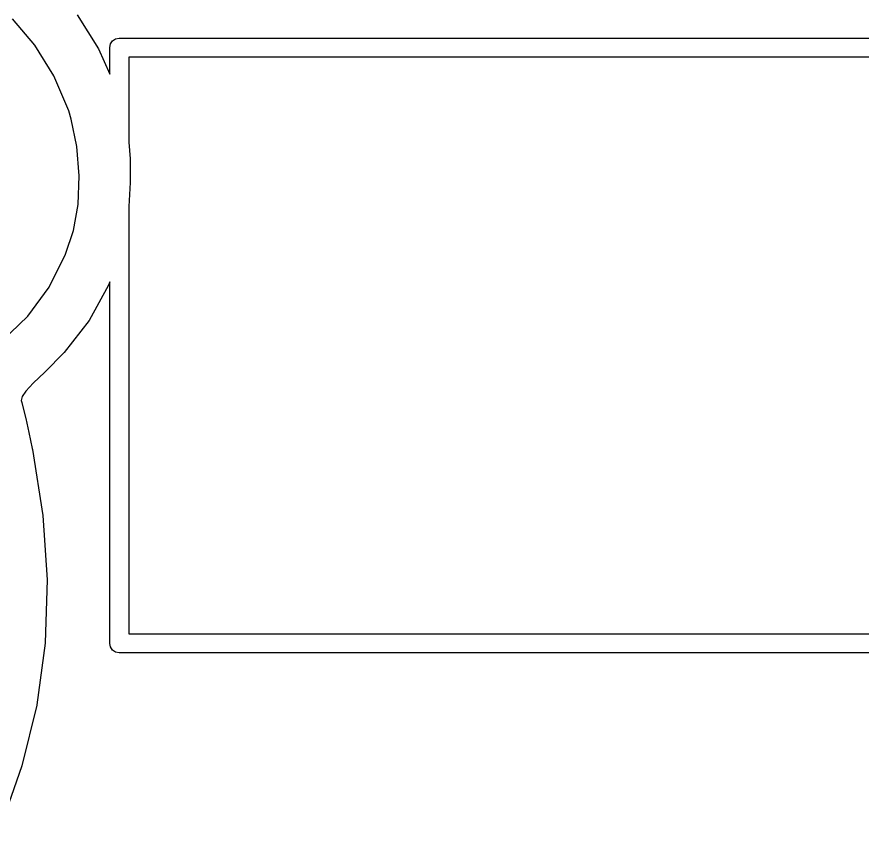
# Model space of a CAD drawing. Extents: x 1.02 to 5.28, y -6.54 to -1.64.
# Drawn here: x 2.725 to 3.596, y -3.31 to -2.476 of the extents above; entities that cross this region are included whole.
import ezdxf

# ---------------------------------------------------------------- set-up
doc = ezdxf.new("R2010")
doc.units = 0
doc.header["$MEASUREMENT"] = 0
doc.layers.add('BLACK', color=7, linetype='CONTINUOUS')

msp = doc.modelspace()

# ---------------------------------------------------------------- linework, layer by layer
at = {"layer": 'BLACK', "linetype": 'CONTINUOUS'}
for p, q in [((2.74371, -2.5053), (2.72062, -2.4783)), ((2.78716, -2.47416), (2.80922, -2.50927)), ((2.82375, -2.50091), (2.82694, -2.49878)), ((2.82694, -2.49878), (2.83071, -2.49803)), ((2.83071, -2.49803), (3.87795, -2.49803)), ((2.76316, -2.53704), (2.74371, -2.5053)), ((2.82087, -2.50787), (2.82162, -2.50411)), ((2.82087, -2.53525), (2.82087, -2.50787)), ((2.82162, -2.50411), (2.82375, -2.50091)), ((2.80922, -2.50927), (2.80922, -2.50929)), ((2.80922, -2.50929), (2.80923, -2.5093)), ((2.80923, -2.5093), (2.82087, -2.53525)), ((2.84055, -2.51772), (2.84055, -2.6052)), ((3.86811, -2.51772), (2.84055, -2.51772)), ((2.77854, -2.57297), (2.76316, -2.53704)), ((2.78124, -2.58154), (2.77854, -2.57297)), ((2.78706, -2.60976), (2.78124, -2.58154)), ((2.78943, -2.63998), (2.78706, -2.60976)), ((2.84055, -2.6052), (2.84176, -2.62244)), ((2.84176, -2.62244), (2.84176, -2.62245)), ((2.84176, -2.62245), (2.84176, -2.62246)), ((2.84176, -2.62246), (2.8419, -2.64706)), ((2.78825, -2.66968), (2.78943, -2.63998)), ((2.8419, -2.64708), (2.84066, -2.67178)), ((2.8419, -2.64706), (2.8419, -2.64707)), ((2.8419, -2.64707), (2.8419, -2.64708)), ((2.78342, -2.69637), (2.78825, -2.66968)), ((2.84066, -2.67179), (2.84055, -2.67272)), ((2.84055, -2.67272), (2.84055, -3.1122)), ((2.84066, -2.67178), (2.84066, -2.67178)), ((2.84066, -2.67178), (2.84066, -2.67179)), ((2.77529, -2.72078), (2.78342, -2.69637)), ((2.7584, -2.75481), (2.77529, -2.72078)), ((2.81958, -2.75287), (2.81957, -2.75288)), ((2.81957, -2.75288), (2.81957, -2.7529)), ((2.82087, -2.74937), (2.81958, -2.75287)), ((2.82087, -3.12205), (2.82087, -2.74937)), ((2.73634, -2.78485), (2.7584, -2.75481)), ((2.81957, -2.7529), (2.79963, -2.78907)), ((2.70946, -2.81054), (2.73634, -2.78485)), ((2.79961, -2.78909), (2.77393, -2.82228)), ((2.79962, -2.78908), (2.79961, -2.78909)), ((2.79963, -2.78907), (2.79962, -2.78908)), ((2.77391, -2.8223), (2.75398, -2.84255)), ((2.77392, -2.82229), (2.77391, -2.8223)), ((2.77393, -2.82228), (2.77392, -2.82229)), ((2.75397, -2.84255), (2.74204, -2.85394)), ((2.75398, -2.84255), (2.75397, -2.84255)), ((2.75397, -2.84255), (2.75397, -2.84255)), ((2.74204, -2.85394), (2.73449, -2.86198)), ((2.73449, -2.86198), (2.73062, -2.8676)), ((2.73062, -2.8676), (2.72967, -2.87174)), ((2.72967, -2.87174), (2.73013, -2.87379)), ((2.73013, -2.87379), (2.73175, -2.87956)), ((2.73175, -2.87956), (2.73175, -2.87957)), ((2.73175, -2.87957), (2.73176, -2.87957)), ((2.73176, -2.87957), (2.73433, -2.89037)), ((2.73433, -2.89037), (2.73433, -2.89038)), ((2.73433, -2.89038), (2.73433, -2.89038)), ((2.73433, -2.89038), (2.73751, -2.9047)), ((2.73751, -2.9047), (2.73751, -2.9047)), ((2.73751, -2.9047), (2.73751, -2.9047)), ((2.73751, -2.9047), (2.74095, -2.92103)), ((2.74095, -2.92103), (2.74095, -2.92103)), ((2.74095, -2.92103), (2.74095, -2.92103)), ((2.74095, -2.92103), (2.74118, -2.92213)), ((2.74118, -2.92213), (2.74118, -2.92214)), ((2.74118, -2.92214), (2.74118, -2.92214)), ((2.74118, -2.92214), (2.75201, -2.99009)), ((2.75201, -2.99009), (2.752, -2.9901)), ((2.752, -2.9901), (2.75201, -2.9901)), ((2.75201, -2.9901), (2.75635, -3.05655)), ((2.75635, -3.05657), (2.7542, -3.12167)), ((2.75635, -3.05655), (2.75635, -3.05656)), ((2.75635, -3.05656), (2.75635, -3.05657)), ((2.84055, -3.1122), (3.86811, -3.1122)), ((2.7542, -3.12169), (2.74553, -3.1856)), ((2.7542, -3.12167), (2.75419, -3.12168)), ((2.75419, -3.12168), (2.7542, -3.12169)), ((2.82162, -3.12581), (2.82087, -3.12205)), ((2.82375, -3.12901), (2.82162, -3.12581)), ((2.82694, -3.13114), (2.82375, -3.12901)), ((2.83071, -3.13189), (2.82694, -3.13114)), ((3.87795, -3.13189), (2.83071, -3.13189)), ((2.74552, -3.18562), (2.73031, -3.24847)), ((2.74553, -3.1856), (2.74552, -3.18561)), ((2.74552, -3.18561), (2.74552, -3.18562)), ((2.73031, -3.24849), (2.70855, -3.31045)), ((2.73031, -3.24847), (2.73031, -3.24848)), ((2.73031, -3.24848), (2.73031, -3.24849))]:
    msp.add_line(p, q, dxfattribs=at)

doc.saveas('drawing.dxf')
